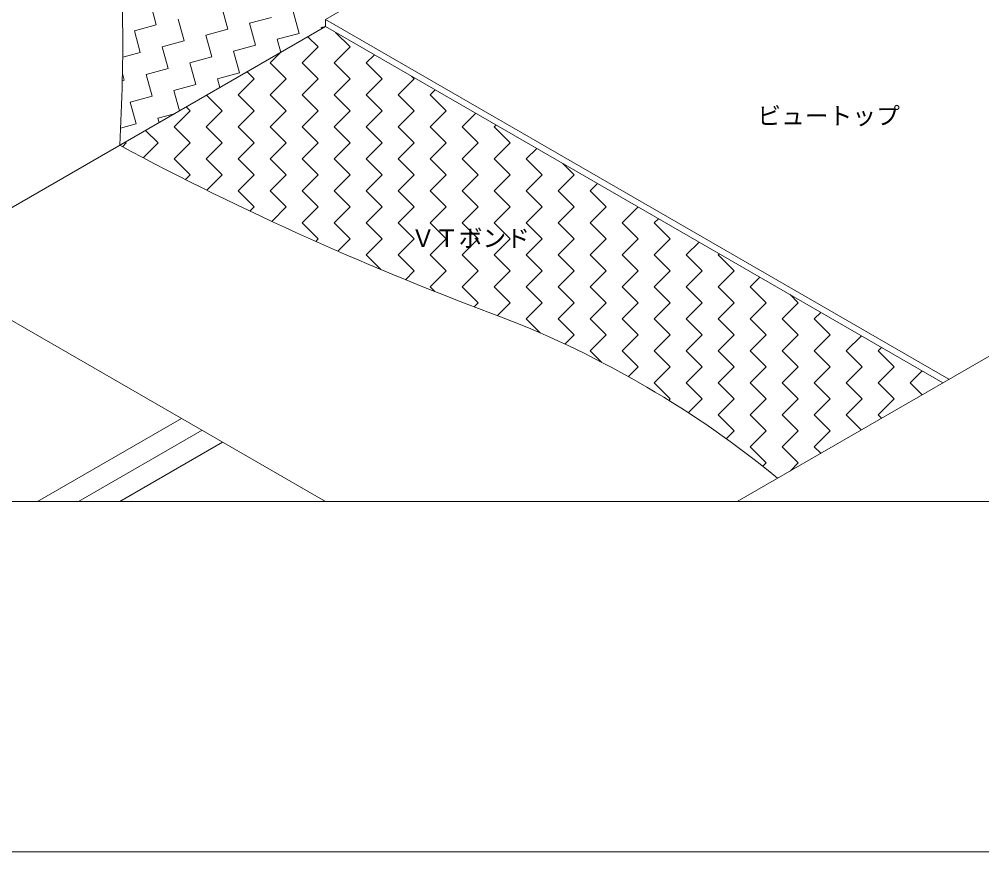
# Model space of a CAD drawing. Units: millimetres, scale not verified. Extents: x -1380 to 1380, y -955 to 955.
# Drawn here: x -661 to 149, y -955 to -254 of the extents above; entities that cross this region are included whole.
import ezdxf
from ezdxf.enums import TextEntityAlignment as Align

# ---------------------------------------------------------------- set-up
doc = ezdxf.new("R2010")
doc.units = ezdxf.units.MM
doc.header["$LTSCALE"] = 3
for name, color, linetype, lineweight in [('0-0_0', 7, 'Continuous', 9), ('0-1_WAKU', 7, 'Continuous', 18), ('0-3_KUTAI', 3, 'Continuous', 18), ('0-4_BOUSUI', 1, 'Continuous', 18), ('0-5_MOJI', 7, 'Continuous', 18), ('0-6_HATCH', 9, 'Continuous', 18)]:
    doc.layers.add(name, color=color, linetype=linetype, lineweight=lineweight)
doc.styles.add('ＭＳ ゴシック', font='')
doc.styles.get('ＭＳ ゴシック').set_extended_font_data('MS Gothic')

msp = doc.modelspace()

# ---------------------------------------------------------------- linework, layer by layer
at = {"layer": '0-0_0'}
msp.add_line((-57.18, -660), (462.436, -360), dxfattribs=at)
at = {"layer": '0-0_0', "lineweight": 18}
msp.add_lwpolyline([(-900, -660), (900, -660), (900, 540), (-900, 540)], close=True, dxfattribs=at)
at = {"layer": '0-1_WAKU'}
msp.add_lwpolyline([(-1380, -955), (1380, -955), (1380, 955), (-1380, 955)], close=True, dxfattribs=at)
at = {"layer": '0-3_KUTAI'}
msp.add_line((-750, -460), (-403.59, -260), dxfattribs=at)
msp.add_lwpolyline([(-403.59, -660), (-750, -460), (-750, 40)], dxfattribs=at)
at = {"layer": '0-4_BOUSUI'}
for p, q in [((-403.59, -254), (-225.002, -150.892)), ((-403.59, -260), (-403.59, -254)), ((-403.59, -254), (121.222, -557)), ((-403.59, -260), (116.025, -560))]:
    msp.add_line(p, q, dxfattribs=at)
for centre, radius, start, end in [((-2077.867, -272.627), 1503.613, 356.66874, 5.00216), ((622.851, 1875.868), 2537.372, 241.7844, 249.78381), ((-564.128, -1300.255), 853.419, 50.65267, 68.68915)]:
    msp.add_arc(centre, radius, start, end, dxfattribs=at)
at = {"layer": '0-6_HATCH'}
for p, q in [((-546.005, -258.598), (-550.936, -240.197)), ((-485.872, -262.207), (-490.803, -243.806)), ((-425.739, -265.816), (-430.67, -247.415)), ((-564.406, -263.528), (-546.005, -258.598)), ((-522.674, -272.068), (-527.604, -253.667)), ((-467.471, -257.276), (-449.07, -252.346)), ((-462.541, -275.677), (-467.471, -257.276)), ((-559.476, -281.929), (-564.406, -263.528)), ((-504.273, -267.137), (-485.872, -262.207)), ((-499.343, -285.538), (-504.273, -267.137)), ((-444.14, -270.747), (-425.739, -265.816)), ((-407.338, -260.886), (-403.59, -259.881)), ((-407.042, -261.993), (-407.338, -260.886)), ((-382.78, -277.188), (-395.022, -264.947)), ((-541.075, -276.998), (-522.674, -272.068)), ((-441.201, -281.715), (-444.14, -270.747)), ((-409.721, -277.188), (-418.374, -268.536)), ((-574.313, -285.905), (-559.476, -281.929)), ((-536.144, -295.399), (-541.075, -276.998)), ((-480.942, -280.608), (-462.541, -275.677)), ((-476.011, -299.009), (-480.942, -280.608)), ((-450.132, -290.659), (-441.172, -281.698)), ((-423.192, -290.659), (-409.721, -277.188)), ((-396.251, -290.659), (-382.78, -277.188)), ((-517.743, -290.469), (-499.343, -285.538)), ((-512.813, -308.87), (-517.743, -290.469)), ((-436.662, -304.129), (-450.132, -290.659)), ((-409.721, -304.129), (-423.192, -290.659)), ((-382.78, -304.129), (-396.251, -290.659)), ((-369.31, -290.659), (-362.421, -283.769)), ((-355.84, -304.129), (-369.31, -290.659)), ((-572.946, -305.26), (-574.494, -299.483)), ((-554.545, -300.33), (-536.144, -295.399)), ((-494.412, -303.939), (-476.011, -299.009)), ((-463.603, -304.129), (-469.613, -298.119)), ((-574.618, -305.708), (-572.946, -305.26)), ((-549.615, -318.731), (-554.545, -300.33)), ((-492.44, -311.298), (-494.412, -303.939)), ((-477.073, -317.599), (-463.603, -304.129)), ((-450.132, -317.599), (-436.662, -304.129)), ((-423.192, -317.599), (-409.721, -304.129)), ((-396.251, -317.599), (-382.78, -304.129)), ((-369.31, -317.599), (-355.84, -304.129)), ((-342.369, -317.599), (-328.899, -304.129)), ((-328.899, -304.129), (-331.279, -301.749)), ((-531.214, -313.8), (-512.813, -308.87)), ((-526.6, -331.02), (-531.214, -313.8)), ((-315.429, -317.599), (-311.181, -313.352)), ((-568.016, -323.661), (-549.615, -318.731)), ((-563.085, -342.062), (-568.016, -323.661)), ((-490.544, -331.07), (-503.773, -317.841)), ((-463.603, -331.07), (-477.073, -317.599)), ((-436.662, -331.07), (-450.132, -317.599)), ((-409.721, -331.07), (-423.192, -317.599)), ((-382.78, -331.07), (-396.251, -317.599)), ((-355.84, -331.07), (-369.31, -317.599)), ((-328.899, -331.07), (-342.369, -317.599)), ((-301.958, -331.07), (-315.429, -317.599)), ((-530.955, -344.54), (-517.484, -331.07)), ((-517.484, -331.07), (-520.852, -327.702)), ((-504.014, -344.54), (-490.544, -331.07)), ((-477.073, -344.54), (-463.603, -331.07)), ((-450.132, -344.54), (-436.662, -331.07)), ((-423.192, -344.54), (-409.721, -331.07)), ((-396.251, -344.54), (-382.78, -331.07)), ((-369.31, -344.54), (-355.84, -331.07)), ((-342.369, -344.54), (-328.899, -331.07)), ((-315.429, -344.54), (-301.958, -331.07)), ((-544.684, -337.132), (-530.692, -333.382)), ((-543.68, -340.881), (-544.684, -337.132)), ((-288.488, -344.54), (-277.022, -333.074)), ((-576.023, -345.529), (-563.085, -342.062)), ((-544.425, -358.01), (-555.012, -347.424)), ((-517.484, -358.01), (-530.955, -344.54)), ((-490.544, -358.01), (-504.014, -344.54)), ((-463.603, -358.01), (-477.073, -344.54)), ((-436.662, -358.01), (-450.132, -344.54)), ((-409.721, -358.01), (-423.192, -344.54)), ((-382.78, -358.01), (-396.251, -344.54)), ((-355.84, -358.01), (-369.31, -344.54)), ((-328.899, -358.01), (-342.369, -344.54)), ((-301.958, -358.01), (-315.429, -344.54)), ((-275.017, -358.01), (-288.488, -344.54)), ((-261.547, -344.54), (-259.942, -342.935)), ((-248.077, -358.01), (-261.547, -344.54)), ((-574.556, -361.2), (-571.366, -358.01)), ((-571.366, -358.01), (-572.092, -357.285)), ((-556.95, -370.535), (-544.425, -358.01)), ((-530.955, -371.481), (-517.484, -358.01)), ((-504.014, -371.481), (-490.544, -358.01)), ((-477.073, -371.481), (-463.603, -358.01)), ((-450.132, -371.481), (-436.662, -358.01)), ((-423.192, -371.481), (-409.721, -358.01)), ((-396.251, -371.481), (-382.78, -358.01)), ((-369.31, -371.481), (-355.84, -358.01)), ((-342.369, -371.481), (-328.899, -358.01)), ((-315.429, -371.481), (-301.958, -358.01)), ((-288.488, -371.481), (-275.017, -358.01)), ((-261.547, -371.481), (-248.077, -358.01)), ((-234.606, -371.481), (-225.783, -362.657)), ((-517.484, -384.951), (-530.955, -371.481)), ((-490.544, -384.951), (-504.014, -371.481)), ((-463.603, -384.951), (-477.073, -371.481)), ((-436.662, -384.951), (-450.132, -371.481)), ((-409.721, -384.951), (-423.192, -371.481)), ((-382.78, -384.951), (-396.251, -371.481)), ((-355.84, -384.951), (-369.31, -371.481)), ((-328.899, -384.951), (-342.369, -371.481)), ((-301.958, -384.951), (-315.429, -371.481)), ((-275.017, -384.951), (-288.488, -371.481)), ((-248.077, -384.951), (-261.547, -371.481)), ((-221.136, -384.951), (-234.606, -371.481)), ((-194.195, -384.951), (-203.794, -375.352)), ((-521.389, -388.855), (-517.484, -384.951)), ((-503.431, -397.839), (-490.544, -384.951)), ((-477.073, -398.422), (-463.603, -384.951)), ((-450.132, -398.422), (-436.662, -384.951)), ((-423.192, -398.422), (-409.721, -384.951)), ((-396.251, -398.422), (-382.78, -384.951)), ((-369.31, -398.422), (-355.84, -384.951)), ((-342.369, -398.422), (-328.899, -384.951)), ((-315.429, -398.422), (-301.958, -384.951)), ((-288.488, -398.422), (-275.017, -384.951)), ((-261.547, -398.422), (-248.077, -384.951)), ((-234.606, -398.422), (-221.136, -384.951)), ((-207.665, -398.422), (-194.195, -384.951)), ((-180.725, -398.422), (-174.543, -392.24)), ((-463.603, -411.892), (-477.073, -398.422)), ((-436.662, -411.892), (-450.132, -398.422)), ((-409.721, -411.892), (-423.192, -398.422)), ((-382.78, -411.892), (-396.251, -398.422)), ((-355.84, -411.892), (-369.31, -398.422)), ((-328.899, -411.892), (-342.369, -398.422)), ((-301.958, -411.892), (-315.429, -398.422)), ((-275.017, -411.892), (-288.488, -398.422)), ((-248.077, -411.892), (-261.547, -398.422)), ((-221.136, -411.892), (-234.606, -398.422)), ((-194.195, -411.892), (-207.665, -398.422)), ((-167.254, -411.892), (-180.725, -398.422)), ((-467.16, -415.449), (-463.603, -411.892)), ((-448.843, -424.073), (-436.662, -411.892)), ((-423.192, -425.362), (-409.721, -411.892)), ((-396.251, -425.362), (-382.78, -411.892)), ((-369.31, -425.362), (-355.84, -411.892)), ((-342.369, -425.362), (-328.899, -411.892)), ((-315.429, -425.362), (-301.958, -411.892)), ((-288.488, -425.362), (-275.017, -411.892)), ((-261.547, -425.362), (-248.077, -411.892)), ((-234.606, -425.362), (-221.136, -411.892)), ((-207.665, -425.362), (-194.195, -411.892)), ((-180.725, -425.362), (-167.254, -411.892)), ((-153.784, -425.362), (-140.384, -411.962)), ((-409.721, -438.833), (-423.192, -425.362)), ((-382.78, -438.833), (-396.251, -425.362)), ((-355.84, -438.833), (-369.31, -425.362)), ((-328.899, -438.833), (-342.369, -425.362)), ((-301.958, -438.833), (-315.429, -425.362)), ((-275.017, -438.833), (-288.488, -425.362)), ((-248.077, -438.833), (-261.547, -425.362)), ((-221.136, -438.833), (-234.606, -425.362)), ((-194.195, -438.833), (-207.665, -425.362)), ((-167.254, -438.833), (-180.725, -425.362)), ((-140.314, -438.833), (-153.784, -425.362)), ((-126.843, -425.362), (-123.304, -421.823)), ((-113.373, -438.833), (-126.843, -425.362)), ((-411.843, -440.954), (-409.721, -438.833)), ((-393.157, -449.209), (-382.78, -438.833)), ((-369.31, -452.303), (-355.84, -438.833)), ((-342.369, -452.303), (-328.899, -438.833)), ((-315.429, -452.303), (-301.958, -438.833)), ((-288.488, -452.303), (-275.017, -438.833)), ((-261.547, -452.303), (-248.077, -438.833)), ((-234.606, -452.303), (-221.136, -438.833)), ((-207.665, -452.303), (-194.195, -438.833)), ((-180.725, -452.303), (-167.254, -438.833)), ((-153.784, -452.303), (-140.314, -438.833)), ((-126.843, -452.303), (-113.373, -438.833)), ((-99.902, -452.303), (-89.144, -441.545)), ((-356.891, -464.722), (-369.31, -452.303)), ((-328.899, -465.774), (-342.369, -452.303)), ((-301.958, -465.774), (-315.429, -452.303)), ((-275.017, -465.774), (-288.488, -452.303)), ((-248.077, -465.774), (-261.547, -452.303)), ((-221.136, -465.774), (-234.606, -452.303)), ((-194.195, -465.774), (-207.665, -452.303)), ((-167.254, -465.774), (-180.725, -452.303)), ((-140.314, -465.774), (-153.784, -452.303)), ((-113.373, -465.774), (-126.843, -452.303)), ((-86.432, -465.774), (-99.902, -452.303)), ((-72.962, -452.303), (-72.065, -451.406)), ((-59.491, -465.774), (-72.962, -452.303)), ((-336.343, -473.218), (-328.899, -465.774)), ((-315.429, -479.244), (-301.958, -465.774)), ((-288.488, -479.244), (-275.017, -465.774)), ((-261.547, -479.244), (-248.077, -465.774)), ((-234.606, -479.244), (-221.136, -465.774)), ((-207.665, -479.244), (-194.195, -465.774)), ((-180.725, -479.244), (-167.254, -465.774)), ((-153.784, -479.244), (-140.314, -465.774)), ((-126.843, -479.244), (-113.373, -465.774)), ((-99.902, -479.244), (-86.432, -465.774)), ((-72.962, -479.244), (-59.491, -465.774)), ((-46.021, -479.244), (-37.905, -471.128)), ((-311.439, -483.233), (-315.429, -479.244)), ((-275.017, -492.714), (-288.488, -479.244)), ((-248.077, -492.714), (-261.547, -479.244)), ((-221.136, -492.714), (-234.606, -479.244)), ((-194.195, -492.714), (-207.665, -479.244)), ((-167.254, -492.714), (-180.725, -479.244)), ((-140.314, -492.714), (-153.784, -479.244)), ((-113.373, -492.714), (-126.843, -479.244)), ((-86.432, -492.714), (-99.902, -479.244)), ((-59.491, -492.714), (-72.962, -479.244)), ((-32.55, -492.714), (-46.021, -479.244)), ((-5.61, -492.714), (-12.567, -485.757)), ((-278.367, -496.064), (-275.017, -492.714)), ((-258.777, -503.415), (-248.077, -492.714)), ((-234.606, -506.185), (-221.136, -492.714)), ((-207.665, -506.185), (-194.195, -492.714)), ((-180.725, -506.185), (-167.254, -492.714)), ((-153.784, -506.185), (-140.314, -492.714)), ((-126.843, -506.185), (-113.373, -492.714)), ((-99.902, -506.185), (-86.432, -492.714)), ((-72.962, -506.185), (-59.491, -492.714)), ((-46.021, -506.185), (-32.55, -492.714)), ((-19.08, -506.185), (-5.61, -492.714)), ((7.861, -506.185), (13.334, -500.711)), ((-222.667, -518.124), (-234.606, -506.185)), ((-194.195, -519.655), (-207.665, -506.185)), ((-167.254, -519.655), (-180.725, -506.185)), ((-140.314, -519.655), (-153.784, -506.185)), ((-113.373, -519.655), (-126.843, -506.185)), ((-86.432, -519.655), (-99.902, -506.185)), ((-59.491, -519.655), (-72.962, -506.185)), ((-32.55, -519.655), (-46.021, -506.185)), ((-5.61, -519.655), (-19.08, -506.185)), ((21.331, -519.655), (7.861, -506.185)), ((-202.011, -527.471), (-194.195, -519.655)), ((-180.725, -533.125), (-167.254, -519.655)), ((-153.784, -533.125), (-140.314, -519.655)), ((-126.843, -533.125), (-113.373, -519.655)), ((-99.902, -533.125), (-86.432, -519.655)), ((-72.962, -533.125), (-59.491, -519.655)), ((-46.021, -533.125), (-32.55, -519.655)), ((-19.08, -533.125), (-5.61, -519.655)), ((7.861, -533.125), (21.331, -519.655)), ((34.801, -533.125), (47.494, -520.433)), ((-171.155, -542.695), (-180.725, -533.125)), ((-140.314, -546.596), (-153.784, -533.125)), ((-113.373, -546.596), (-126.843, -533.125)), ((-86.432, -546.596), (-99.902, -533.125)), ((-59.491, -546.596), (-72.962, -533.125)), ((-32.55, -546.596), (-46.021, -533.125)), ((-5.61, -546.596), (-19.08, -533.125)), ((21.331, -546.596), (7.861, -533.125)), ((48.272, -546.596), (34.801, -533.125)), ((61.742, -533.125), (64.573, -530.294)), ((75.213, -546.596), (61.742, -533.125)), ((-148.565, -554.847), (-140.314, -546.596)), ((-126.843, -560.066), (-113.373, -546.596)), ((-99.902, -560.066), (-86.432, -546.596)), ((-72.962, -560.066), (-59.491, -546.596)), ((-46.021, -560.066), (-32.55, -546.596)), ((-19.08, -560.066), (-5.61, -546.596)), ((7.861, -560.066), (21.331, -546.596)), ((34.801, -560.066), (48.272, -546.596)), ((61.742, -560.066), (75.213, -546.596)), ((88.683, -560.066), (98.733, -550.016)), ((-113.373, -573.537), (-126.843, -560.066)), ((-86.432, -573.537), (-99.902, -560.066)), ((-59.491, -573.537), (-72.962, -560.066)), ((-32.55, -573.537), (-46.021, -560.066)), ((-5.61, -573.537), (-19.08, -560.066)), ((21.331, -573.537), (7.861, -560.066)), ((48.272, -573.537), (34.801, -560.066)), ((75.213, -573.537), (61.742, -560.066)), ((98.649, -570.032), (88.683, -560.066)), ((115.624, -560.066), (115.813, -559.877)), ((115.729, -560.171), (115.624, -560.066)), ((-114.637, -574.801), (-113.373, -573.537)), ((-98.165, -585.27), (-86.432, -573.537)), ((-72.962, -587.007), (-59.491, -573.537)), ((-46.021, -587.007), (-32.55, -573.537)), ((-19.08, -587.007), (-5.61, -573.537)), ((7.861, -587.007), (21.331, -573.537)), ((34.801, -587.007), (48.272, -573.537)), ((61.742, -587.007), (75.213, -573.537)), ((-646.077, -660), (-524.833, -590)), ((-59.491, -600.477), (-72.962, -587.007)), ((-32.55, -600.477), (-46.021, -587.007)), ((-5.61, -600.477), (-19.08, -587.007)), ((21.331, -600.477), (7.861, -587.007)), ((47.41, -599.615), (34.801, -587.007)), ((64.49, -589.754), (61.742, -587.007)), ((-611.436, -660), (-507.513, -600)), ((-66.18, -607.166), (-59.491, -600.477)), ((-46.021, -613.948), (-32.55, -600.477)), ((-19.08, -613.948), (-5.61, -600.477)), ((7.861, -613.948), (21.331, -600.477)), ((-576.795, -660), (-490.192, -610)), ((-32.55, -627.418), (-46.021, -613.948)), ((-5.61, -627.418), (-19.08, -613.948)), ((13.25, -619.337), (7.861, -613.948)), ((-35.447, -630.314), (-32.55, -627.418)), ((-12.253, -634.062), (-5.61, -627.418))]:
    msp.add_line(p, q, dxfattribs=at)

# ---------------------------------------------------------------- texts
at = {"layer": '0-5_MOJI', "style": 'ＭＳ ゴシック'}
for s, p in [('ビュートップ', (-40.107, -346.913)), ('ＶＴボンド', (-331.507, -449.994))]:
    msp.add_text(s, height=14.66, dxfattribs=at).set_placement(p, align=Align.BOTTOM_LEFT)

doc.saveas('drawing.dxf')
